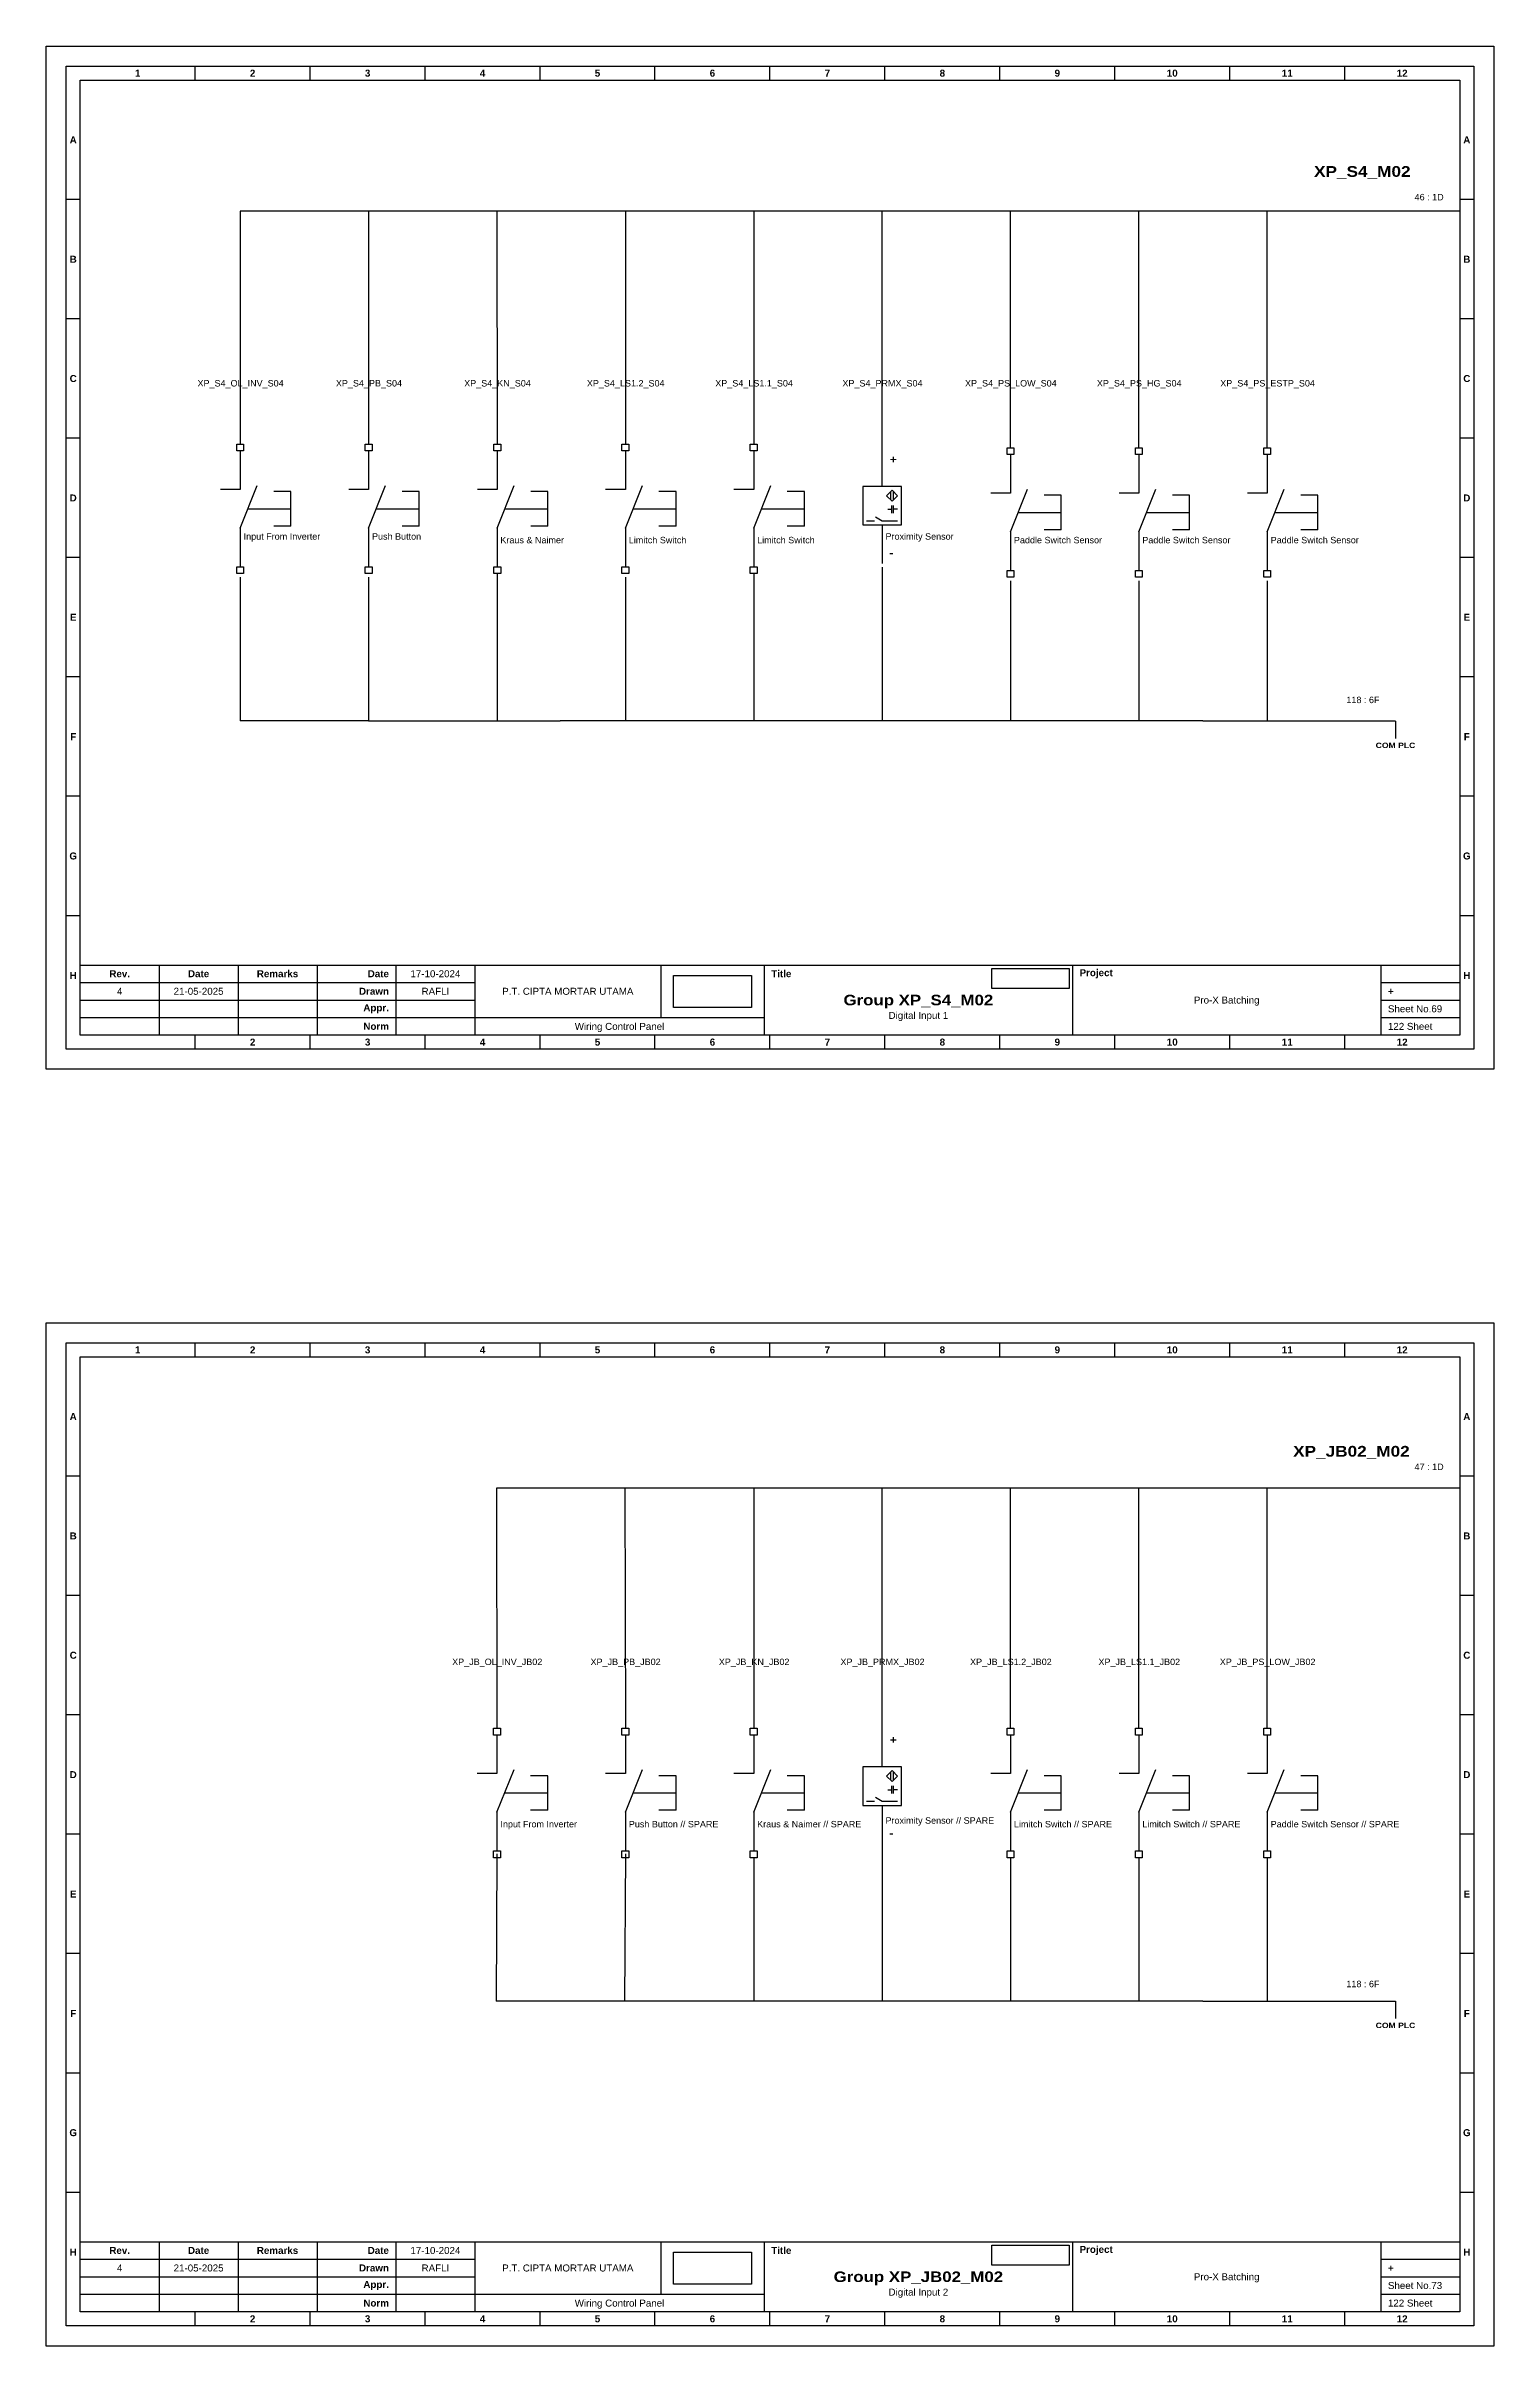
# Model space of a CAD drawing. Header units: centimetres. Extents: x 629 to 3405, y 1037 to 2279.
# Drawn here: x 1562.4 to 1831.7, y 1750.1 to 2178.1 of the extents above; entities that cross this region are included whole.
import ezdxf
from ezdxf.enums import TextEntityAlignment as Align

# ---------------------------------------------------------------- set-up
doc = ezdxf.new("R2010")
doc.units = ezdxf.units.CM
doc.header["$MEASUREMENT"] = 0
doc.styles.add('Bold', font='ariblk.ttf', dxfattribs={"height": 25.4})
doc.styles.get("Standard").update_dxf_attribs({"font": 'arial.ttf'})
picture_1 = doc.add_image_def('image1.png', size_in_pixel=(2048, 847))
picture_2 = doc.add_image_def('image2.png', size_in_pixel=(2092, 542))

# ---------------------------------------------------------------- blocks, each defined once
blk = doc.blocks.new('KOP MU PROJECT')
at = {"color": 6, "ltscale": 50}
for p, q in [((27.74, 184.05), (27.74, 186.66)), ((49.13, 184.05), (49.13, 186.66)), ((70.51, 184.05), (70.51, 186.66)), ((91.89, 184.05), (91.89, 186.66)), ((113.27, 184.05), (113.27, 186.66)), ((134.66, 184.05), (134.66, 186.66)), ((156.04, 184.05), (156.04, 186.66)), ((177.42, 184.05), (177.42, 186.66)), ((198.8, 184.05), (198.8, 186.66)), ((220.19, 184.05), (220.19, 186.66)), ((241.57, 184.05), (241.57, 186.66)), ((6.36, 161.84), (3.75, 161.84)), ((265.59, 161.84), (262.98, 161.84)), ((6.36, 139.63), (3.75, 139.63)), ((265.59, 139.63), (262.98, 139.63)), ((6.36, 117.42), (3.75, 117.42)), ((265.59, 117.42), (262.98, 117.42)), ((6.36, 95.22), (3.75, 95.22)), ((265.59, 95.22), (262.98, 95.22)), ((6.36, 73.01), (3.75, 73.01)), ((265.59, 73.01), (262.98, 73.01)), ((6.36, 50.8), (3.75, 50.8)), ((265.59, 50.8), (262.98, 50.8)), ((6.36, 28.59), (3.75, 28.59)), ((265.59, 28.59), (262.98, 28.59)), ((27.74, 3.75), (27.74, 6.36)), ((49.13, 3.75), (49.13, 6.36)), ((70.51, 3.75), (70.51, 6.36)), ((91.89, 3.75), (91.89, 6.36)), ((113.27, 3.75), (113.27, 6.36)), ((134.66, 3.75), (134.66, 6.36)), ((156.04, 3.75), (156.04, 6.36)), ((177.42, 3.75), (177.42, 6.36)), ((198.8, 3.75), (198.8, 6.36)), ((220.19, 3.75), (220.19, 6.36)), ((241.57, 3.75), (241.57, 6.36))]:
    blk.add_line(p, q, dxfattribs=at)
at = {"ltscale": 50}
for p, q in [((6.36, 19.41), (262.98, 19.41)), ((21.04, 19.41), (21.04, 6.36)), ((35.72, 19.41), (35.72, 6.36)), ((50.41, 19.41), (50.41, 6.36)), ((65.09, 19.41), (65.09, 6.36)), ((79.77, 19.41), (79.77, 6.36)), ((114.35, 19.41), (114.35, 9.62)), ((133.6, 19.41), (133.6, 6.36)), ((190.95, 19.41), (190.95, 6.36)), ((248.3, 19.41), (248.3, 6.36)), ((6.36, 16.15), (79.77, 16.15)), ((6.36, 12.89), (79.77, 12.89)), ((248.3, 16.15), (262.98, 16.15)), ((248.3, 12.89), (262.98, 12.89)), ((6.36, 9.62), (133.6, 9.62)), ((248.3, 9.62), (262.98, 9.62))]:
    blk.add_line(p, q, dxfattribs=at)
at = {"color": 1, "ltscale": 50}
blk.add_lwpolyline([(269.34, 0), (0, 0), (0, 190.41), (269.34, 190.41)], close=True, dxfattribs=at)
at = {"color": 6, "ltscale": 50}
for points in [[(265.59, 3.75), (3.75, 3.75), (3.75, 186.66), (265.59, 186.66)], [(262.98, 6.36), (6.36, 6.36), (6.36, 184.05), (262.98, 184.05)]]:
    blk.add_lwpolyline(points, close=True, dxfattribs=at)
at = {"ltscale": 50, "char_height": 1.305, "attachment_point": 4}
for s, width, heights, insert in [('\\pxqc;{\\fArial|b1|i0|c0|p34;1}', 21.3825, [2.51], (6.36, 185.36)), ('\\pxqc;{\\fArial|b1|i0|c0|p34;2}', 21.3825, [2.51], (27.74, 185.36)), ('\\pxqc;{\\fArial|b1|i0|c0|p34;3}', 21.3825, [2.51], (49.13, 185.36)), ('\\pxqc;{\\fArial|b1|i0|c0|p34;4}', 21.3825, [2.51], (70.51, 185.36)), ('\\pxqc;{\\fArial|b1|i0|c0|p34;5}', 21.3825, [2.51], (91.89, 185.36)), ('\\pxqc;{\\fArial|b1|i0|c0|p34;6}', 21.3825, [2.51], (113.27, 185.36)), ('\\pxqc;{\\fArial|b1|i0|c0|p34;7}', 21.3825, [2.51], (134.66, 185.36)), ('\\pxqc;{\\fArial|b1|i0|c0|p34;8}', 21.3825, [2.51], (156.04, 185.36)), ('\\pxqc;{\\fArial|b1|i0|c0|p34;9}', 21.3825, [2.51], (177.42, 185.36)), ('\\pxqc;{\\fArial|b1|i0|c0|p34;10}', 21.3825, [2.51], (198.8, 185.36)), ('\\pxqc;{\\fArial|b1|i0|c0|p34;11}', 21.3825, [2.51], (220.19, 185.36)), ('\\pxqc;{\\fArial|b1|i0|c0|p34;12}', 21.3825, [2.51], (241.57, 185.36)), ('\\pxqc;{\\fArial|b1|i0|c0|p34;A}', 2.61, [2.51], (3.75, 172.95)), ('\\pxqc;{\\fArial|b1|i0|c0|p34;A}', 2.61, [2.51], (262.98, 172.95)), ('\\pxqc;{\\fArial|b1|i0|c0|p34;B}', 2.61, [2.51], (3.75, 150.74)), ('\\pxqc;{\\fArial|b1|i0|c0|p34;B}', 2.61, [2.51], (262.98, 150.74)), ('\\pxqc;{\\fArial|b1|i0|c0|p34;C}', 2.61, [2.51], (3.75, 128.53)), ('\\pxqc;{\\fArial|b1|i0|c0|p34;C}', 2.61, [2.51], (262.98, 128.53)), ('\\pxqc;{\\fArial|b1|i0|c0|p34;D}', 2.61, [2.51], (3.75, 106.32)), ('\\pxqc;{\\fArial|b1|i0|c0|p34;D}', 2.61, [2.51], (262.98, 106.32)), ('\\pxqc;{\\fArial|b1|i0|c0|p34;E}', 2.61, [2.51], (3.75, 84.11)), ('\\pxqc;{\\fArial|b1|i0|c0|p34;E}', 2.61, [2.51], (262.98, 84.11)), ('\\pxqc;{\\fArial|b1|i0|c0|p34;F}', 2.61, [2.51], (3.75, 61.9)), ('\\pxqc;{\\fArial|b1|i0|c0|p34;F}', 2.61, [2.51], (262.98, 61.9)), ('\\pxqc;{\\fArial|b1|i0|c0|p34;G}', 2.61, [2.51], (3.75, 39.69)), ('\\pxqc;{\\fArial|b1|i0|c0|p34;G}', 2.61, [2.51], (262.98, 39.69)), ('\\pxqc;{\\fArial|b1|i0|c0|p34;H}', 2.61, [2.51], (3.75, 17.47)), ('\\pxqc;{\\fArial|b1|i0|c0|p34;Rev.}', 14.6811, [2.88], (6.36, 17.78)), ('\\pxqc;{\\fArial|b1|i0|c0|p34;Date}', 14.6811, [2.88], (21.04, 17.78)), ('\\pxqc;{\\fArial|b1|i0|c0|p34;Remarks}', 14.6811, [2.88], (35.72, 17.78)), ('\\pxqr;{\\fArial|b1|i0|c0|p34;Date}', 13.3761, [2.88], (50.41, 17.78)), ('\\pxql;{\\fArial|b1|i0|c0|p34;Title}', 50.2419, [2.88], (134.9, 17.78)), ('\\pxql;{\\fArial|b1|i0|c0|p34;Project}', 50.2419, [2.88], (192.25, 17.78)), ('\\pxqc;{\\fArial|b1|i0|c0|p34;H}', 2.61, [2.51], (262.98, 17.47)), ('\\pxqr;{\\fArial|b1|i0|c0|p34;Drawn}', 13.3761, [2.88], (50.41, 14.52)), ('\\pxql;{\\fArial|b1|i0|c0|p34;+}', 14.6811, [2.88], (249.61, 14.52)), ('\\pxqr;{\\fArial|b1|i0|c0|p34;Appr.}', 13.3761, [2.88], (50.41, 11.26)), ('\\pxqr;{\\fArial|b1|i0|c0|p34;Norm}', 13.3761, [2.88], (50.41, 7.99)), ('\\pxqc;{\\fArial|b1|i0|c0|p34;2}', 21.3825, [2.51], (27.74, 5.06)), ('\\pxqc;{\\fArial|b1|i0|c0|p34;3}', 21.3825, [2.51], (49.13, 5.06)), ('\\pxqc;{\\fArial|b1|i0|c0|p34;4}', 21.3825, [2.51], (70.51, 5.06)), ('\\pxqc;{\\fArial|b1|i0|c0|p34;5}', 21.3825, [2.51], (91.89, 5.06)), ('\\pxqc;{\\fArial|b1|i0|c0|p34;6}', 21.3825, [2.51], (113.27, 5.06)), ('\\pxqc;{\\fArial|b1|i0|c0|p34;7}', 21.3825, [2.51], (134.66, 5.06)), ('\\pxqc;{\\fArial|b1|i0|c0|p34;8}', 21.3825, [2.51], (156.04, 5.06)), ('\\pxqc;{\\fArial|b1|i0|c0|p34;9}', 21.3825, [2.51], (177.42, 5.06)), ('\\pxqc;{\\fArial|b1|i0|c0|p34;10}', 21.3825, [2.51], (198.8, 5.06)), ('\\pxqc;{\\fArial|b1|i0|c0|p34;11}', 21.3825, [2.51], (220.19, 5.06)), ('\\pxqc;{\\fArial|b1|i0|c0|p34;12}', 21.3825, [2.51], (241.57, 5.06))]:
    blk.add_mtext_dynamic_manual_height_columns(s, width=width, gutter_width=0.0326, heights=heights, dxfattribs=dict(at, insert=insert))
at = {"ltscale": 50}
for tag, p in [('DATECREATED', (72.43, 17.78)), ('REV', (13.7, 14.52)), ('REVDATE', (28.38, 14.52)), ('REMARKS', (43.06, 14.52)), ('DRAWN', (72.43, 14.52)), ('COMPANY', (97.06, 14.52)), ('PROJECT', (219.62, 12.89)), ('NORM', (72.43, 7.99)), ('APPR', (72.43, 11.26)), ('DRAWINGCATEGORY', (106.68, 7.99)), ('DESCRIPTION', (162.27, 10.03))]:
    blk.add_attdef(tag, text='', height=1.3, dxfattribs=at).set_placement(p, align=Align.MIDDLE_CENTER)
at = {"ltscale": 50, "style": 'Bold'}
blk.add_attdef('TITLE', text='', height=1.96, dxfattribs=at).set_placement((162.27, 12.89), align=Align.MIDDLE_CENTER)
at = {"ltscale": 50}
for tag, p in [('TOTALSHEET', (249.61, 7.99)), ('SHEETNUMBER', (249.61, 11.26))]:
    blk.add_attdef(tag, text='', height=1.3, dxfattribs=at).set_placement(p, align=Align.MIDDLE_LEFT)
image = blk.add_image(picture_1, insert=(116.72, 11.48), size_in_units=(14.5, 6), dxfattribs=at)
image.dxf.flags = 15
image = blk.add_image(picture_2, insert=(175.94, 15.04), size_in_units=(14.36, 3.72), dxfattribs=at)
image.dxf.flags = 15

msp = doc.modelspace()

# ---------------------------------------------------------------- linework, layer by layer
at = {"color": 146, "ltscale": 50, "true_color": 0x105689}
for p, q in [((1622.39, 2147.32), (1598.51, 2147.32)), ((1598.51, 2147.32), (1598.51, 2104)), ((1622.39, 2147.32), (1622.39, 2104)), ((1634.33, 2147.32), (1622.39, 2147.32)), ((1658.21, 2147.32), (1634.33, 2147.32)), ((1646.27, 2147.32), (1646.32, 2104)), ((1682.09, 2147.32), (1658.21, 2147.32)), ((1670.15, 2147.32), (1670.15, 2104)), ((1705.97, 2147.32), (1682.09, 2147.32)), ((1694.03, 2147.32), (1694.03, 2104)), ((1729.85, 2147.32), (1705.97, 2147.32)), ((1717.91, 2103.32), (1717.91, 2147.32)), ((1753.73, 2147.32), (1729.85, 2147.32)), ((1741.79, 2103.32), (1741.79, 2147.32)), ((1777.61, 2147.32), (1753.73, 2147.32)), ((1765.67, 2103.32), (1765.67, 2147.32)), ((1801.49, 2147.32), (1777.61, 2147.32)), ((1789.55, 2103.32), (1789.55, 2147.32)), ((1825.37, 2147.32), (1801.49, 2147.32)), ((1717.91, 2081.09), (1717.91, 2052.51)), ((1598.51, 2079.22), (1598.51, 2052.51)), ((1622.39, 2079.22), (1622.39, 2052.51)), ((1646.32, 2079.9), (1646.32, 2052.51)), ((1670.15, 2079.22), (1670.15, 2052.51)), ((1694.03, 2079.9), (1694.03, 2052.51)), ((1741.79, 2078.53), (1741.79, 2052.51)), ((1765.67, 2078.53), (1765.67, 2052.51)), ((1789.55, 2078.53), (1789.52, 2052.51)), ((1622.39, 2052.51), (1598.51, 2052.51)), ((1622.39, 2052.51), (1658.01, 2052.51)), ((1681.97, 2052.51), (1658.01, 2052.51)), ((1729.77, 2052.51), (1681.97, 2052.51)), ((1777.57, 2052.51), (1729.77, 2052.51)), ((1729.77, 2052.51), (1729.77, 2052.51)), ((1777.57, 2052.51), (1813.43, 2052.51)), ((1813.43, 2052.44), (1813.43, 2049.24)), ((1670.05, 1909.74), (1646.17, 1909.74)), ((1646.17, 1909.74), (1646.27, 1865.06)), ((1670.05, 1909.74), (1670.15, 1865.06)), ((1682.09, 1909.74), (1670.05, 1909.74)), ((1705.97, 1909.74), (1682.09, 1909.74)), ((1694.03, 1909.74), (1694.03, 1865.06)), ((1729.85, 1909.74), (1705.97, 1909.74)), ((1717.91, 1865.06), (1717.91, 1909.74)), ((1753.73, 1909.74), (1729.85, 1909.74)), ((1741.79, 1865.06), (1741.79, 1909.74)), ((1777.61, 1909.74), (1753.73, 1909.74)), ((1765.67, 1865.06), (1765.67, 1909.74)), ((1801.49, 1909.74), (1777.61, 1909.74)), ((1789.55, 1865.06), (1789.55, 1909.74)), ((1825.37, 1909.74), (1801.49, 1909.74)), ((1646.27, 1841.65), (1646.11, 1814.25)), ((1670.15, 1841.65), (1669.99, 1814.25)), ((1694.03, 1840.96), (1694.03, 1814.25)), ((1717.91, 1843.52), (1717.91, 1814.25)), ((1741.79, 1840.96), (1741.79, 1814.25)), ((1765.67, 1840.96), (1765.67, 1814.25)), ((1789.55, 1840.96), (1789.52, 1814.25)), ((1669.99, 1814.25), (1646.11, 1814.25)), ((1681.97, 1814.25), (1669.99, 1814.25)), ((1729.77, 1814.25), (1681.97, 1814.25)), ((1777.57, 1814.25), (1729.77, 1814.25)), ((1729.77, 1814.25), (1729.77, 1814.25)), ((1777.57, 1814.25), (1813.43, 1814.25)), ((1813.43, 1814.25), (1813.43, 1811.05))]:
    msp.add_line(p, q, dxfattribs=at)
at = {"ltscale": 50}
for p, q in [((1598.51, 2102.72), (1598.51, 2095.54)), ((1622.39, 2102.72), (1622.39, 2095.54)), ((1646.32, 2102.72), (1646.32, 2095.54)), ((1670.15, 2102.72), (1670.15, 2095.54)), ((1694.03, 2102.72), (1694.03, 2095.54)), ((1717.91, 2096.14), (1717.91, 2103.32)), ((1741.79, 2102.04), (1741.79, 2094.86)), ((1765.67, 2102.04), (1765.67, 2094.86)), ((1789.55, 2102.04), (1789.55, 2094.86)), ((1716.47, 2089.68), (1715.04, 2089.68)), ((1717.91, 2088.96), (1717.91, 2081.78)), ((1718.99, 2091.87), (1719.7, 2091.87)), ((1720.78, 2091.87), (1720.06, 2091.87)), ((1598.51, 2088.36), (1598.51, 2081.18)), ((1622.39, 2088.36), (1622.39, 2081.18)), ((1646.32, 2088.36), (1646.32, 2081.18)), ((1670.15, 2088.36), (1670.15, 2081.18)), ((1694.03, 2088.36), (1694.03, 2081.18)), ((1741.79, 2087.68), (1741.79, 2080.5)), ((1765.67, 2087.68), (1765.67, 2080.5)), ((1789.55, 2087.68), (1789.55, 2080.5)), ((1646.27, 1863.78), (1646.27, 1856.6)), ((1670.15, 1863.78), (1670.15, 1856.6)), ((1694.03, 1863.78), (1694.03, 1856.6)), ((1717.91, 1857.88), (1717.91, 1865.06)), ((1741.79, 1863.78), (1741.79, 1856.6)), ((1765.67, 1863.78), (1765.67, 1856.6)), ((1789.55, 1863.78), (1789.55, 1856.6)), ((1718.99, 1853.61), (1719.7, 1853.61)), ((1720.78, 1853.61), (1720.06, 1853.61)), ((1646.27, 1849.42), (1646.27, 1842.24)), ((1670.15, 1849.42), (1670.15, 1842.24)), ((1694.03, 1849.42), (1694.03, 1842.24)), ((1716.47, 1851.42), (1715.04, 1851.42)), ((1717.91, 1850.7), (1717.91, 1843.52)), ((1741.79, 1849.42), (1741.79, 1842.24)), ((1765.67, 1849.42), (1765.67, 1842.24)), ((1789.55, 1849.42), (1789.55, 1842.24))]:
    msp.add_line(p, q, dxfattribs=at)
at = {"ltscale": 500}
for p, q in [((1598.51, 2095.54), (1594.84, 2095.54)), ((1598.51, 2088.36), (1601.68, 2096.28)), ((1607.95, 2095.15), (1604.75, 2095.15)), ((1607.95, 2088.75), (1607.95, 2095.15)), ((1622.39, 2095.54), (1618.72, 2095.54)), ((1622.39, 2088.36), (1625.56, 2096.28)), ((1631.83, 2095.15), (1628.63, 2095.15)), ((1631.83, 2088.75), (1631.83, 2095.15)), ((1646.32, 2095.54), (1642.65, 2095.54)), ((1646.32, 2088.36), (1649.49, 2096.28)), ((1655.76, 2095.15), (1652.56, 2095.15)), ((1655.76, 2088.75), (1655.76, 2095.15)), ((1670.15, 2095.54), (1666.48, 2095.54)), ((1670.15, 2088.36), (1673.32, 2096.28)), ((1679.59, 2095.15), (1676.39, 2095.15)), ((1679.59, 2088.75), (1679.59, 2095.15)), ((1694.03, 2095.54), (1690.36, 2095.54)), ((1694.03, 2088.36), (1697.2, 2096.28)), ((1703.47, 2095.15), (1700.27, 2095.15)), ((1703.47, 2088.75), (1703.47, 2095.15)), ((1741.79, 2094.86), (1738.12, 2094.86)), ((1741.79, 2087.68), (1744.96, 2095.6)), ((1751.23, 2094.47), (1748.03, 2094.47)), ((1751.23, 2088.07), (1751.23, 2094.47)), ((1765.67, 2094.86), (1762, 2094.86)), ((1765.67, 2087.68), (1768.84, 2095.6)), ((1775.11, 2094.47), (1771.91, 2094.47)), ((1775.11, 2088.07), (1775.11, 2094.47)), ((1789.55, 2094.86), (1785.88, 2094.86)), ((1789.55, 2087.68), (1792.72, 2095.6)), ((1798.99, 2094.47), (1795.79, 2094.47)), ((1798.99, 2088.07), (1798.99, 2094.47)), ((1599.95, 2091.95), (1607.95, 2091.95)), ((1607.95, 2088.75), (1604.75, 2088.75)), ((1623.83, 2091.95), (1631.83, 2091.95)), ((1631.83, 2088.75), (1628.63, 2088.75)), ((1647.76, 2091.95), (1655.76, 2091.95)), ((1655.76, 2088.75), (1652.56, 2088.75)), ((1671.59, 2091.95), (1679.59, 2091.95)), ((1679.59, 2088.75), (1676.39, 2088.75)), ((1695.47, 2091.95), (1703.47, 2091.95)), ((1703.47, 2088.75), (1700.27, 2088.75)), ((1743.23, 2091.27), (1751.23, 2091.27)), ((1767.11, 2091.27), (1775.11, 2091.27)), ((1790.99, 2091.27), (1798.99, 2091.27)), ((1751.23, 2088.07), (1748.03, 2088.07)), ((1775.11, 2088.07), (1771.91, 2088.07)), ((1798.99, 2088.07), (1795.79, 2088.07)), ((1646.27, 1856.6), (1642.6, 1856.6)), ((1646.27, 1849.42), (1649.44, 1857.34)), ((1655.71, 1856.21), (1652.51, 1856.21)), ((1655.71, 1849.81), (1655.71, 1856.21)), ((1670.15, 1856.6), (1666.48, 1856.6)), ((1670.15, 1849.42), (1673.32, 1857.34)), ((1679.59, 1856.21), (1676.39, 1856.21)), ((1679.59, 1849.81), (1679.59, 1856.21)), ((1694.03, 1856.6), (1690.36, 1856.6)), ((1694.03, 1849.42), (1697.2, 1857.34)), ((1703.47, 1856.21), (1700.27, 1856.21)), ((1703.47, 1849.81), (1703.47, 1856.21)), ((1741.79, 1856.6), (1738.12, 1856.6)), ((1741.79, 1849.42), (1744.96, 1857.34)), ((1751.23, 1856.21), (1748.03, 1856.21)), ((1751.23, 1849.81), (1751.23, 1856.21)), ((1765.67, 1856.6), (1762, 1856.6)), ((1765.67, 1849.42), (1768.84, 1857.34)), ((1775.11, 1856.21), (1771.91, 1856.21)), ((1775.11, 1849.81), (1775.11, 1856.21)), ((1789.55, 1856.6), (1785.88, 1856.6)), ((1789.55, 1849.42), (1792.72, 1857.34)), ((1798.99, 1856.21), (1795.79, 1856.21)), ((1798.99, 1849.81), (1798.99, 1856.21)), ((1647.71, 1853.01), (1655.71, 1853.01)), ((1655.71, 1849.81), (1652.51, 1849.81)), ((1671.59, 1853.01), (1679.59, 1853.01)), ((1679.59, 1849.81), (1676.39, 1849.81)), ((1695.47, 1853.01), (1703.47, 1853.01)), ((1703.47, 1849.81), (1700.27, 1849.81)), ((1743.23, 1853.01), (1751.23, 1853.01)), ((1751.23, 1849.81), (1748.03, 1849.81)), ((1767.11, 1853.01), (1775.11, 1853.01)), ((1775.11, 1849.81), (1771.91, 1849.81)), ((1790.99, 1853.01), (1798.99, 1853.01)), ((1798.99, 1849.81), (1795.79, 1849.81))]:
    msp.add_line(p, q, dxfattribs=at)
for points in [[(1599.15, 2102.72), (1597.87, 2102.72), (1597.87, 2104), (1599.15, 2104)], [(1623.03, 2102.72), (1621.75, 2102.72), (1621.75, 2104), (1623.03, 2104)], [(1646.96, 2102.72), (1645.68, 2102.72), (1645.68, 2104), (1646.96, 2104)], [(1670.79, 2102.72), (1669.51, 2102.72), (1669.51, 2104), (1670.79, 2104)], [(1694.67, 2102.72), (1693.39, 2102.72), (1693.39, 2104), (1694.67, 2104)], [(1742.43, 2102.04), (1741.15, 2102.04), (1741.15, 2103.32), (1742.43, 2103.32)], [(1766.31, 2102.04), (1765.03, 2102.04), (1765.03, 2103.32), (1766.31, 2103.32)], [(1790.19, 2102.04), (1788.91, 2102.04), (1788.91, 2103.32), (1790.19, 2103.32)], [(1599.15, 2079.9), (1597.87, 2079.9), (1597.87, 2081.18), (1599.15, 2081.18)], [(1623.03, 2079.9), (1621.75, 2079.9), (1621.75, 2081.18), (1623.03, 2081.18)], [(1646.96, 2079.9), (1645.68, 2079.9), (1645.68, 2081.18), (1646.96, 2081.18)], [(1670.79, 2079.9), (1669.51, 2079.9), (1669.51, 2081.18), (1670.79, 2081.18)], [(1694.67, 2079.9), (1693.39, 2079.9), (1693.39, 2081.18), (1694.67, 2081.18)], [(1742.43, 2079.22), (1741.15, 2079.22), (1741.15, 2080.5), (1742.43, 2080.5)], [(1766.31, 2079.22), (1765.03, 2079.22), (1765.03, 2080.5), (1766.31, 2080.5)], [(1790.19, 2079.22), (1788.91, 2079.22), (1788.91, 2080.5), (1790.19, 2080.5)], [(1646.91, 1863.78), (1645.63, 1863.78), (1645.63, 1865.06), (1646.91, 1865.06)], [(1670.79, 1863.78), (1669.51, 1863.78), (1669.51, 1865.06), (1670.79, 1865.06)], [(1694.67, 1863.78), (1693.39, 1863.78), (1693.39, 1865.06), (1694.67, 1865.06)], [(1742.43, 1863.78), (1741.15, 1863.78), (1741.15, 1865.06), (1742.43, 1865.06)], [(1766.31, 1863.78), (1765.03, 1863.78), (1765.03, 1865.06), (1766.31, 1865.06)], [(1790.19, 1863.78), (1788.91, 1863.78), (1788.91, 1865.06), (1790.19, 1865.06)], [(1646.91, 1840.96), (1645.63, 1840.96), (1645.63, 1842.24), (1646.91, 1842.24)], [(1670.79, 1840.96), (1669.51, 1840.96), (1669.51, 1842.24), (1670.79, 1842.24)], [(1694.67, 1840.96), (1693.39, 1840.96), (1693.39, 1842.24), (1694.67, 1842.24)], [(1742.43, 1840.96), (1741.15, 1840.96), (1741.15, 1842.24), (1742.43, 1842.24)], [(1766.31, 1840.96), (1765.03, 1840.96), (1765.03, 1842.24), (1766.31, 1842.24)], [(1790.19, 1840.96), (1788.91, 1840.96), (1788.91, 1842.24), (1790.19, 1842.24)]]:
    msp.add_lwpolyline(points, close=True, dxfattribs=at)
at = {"ltscale": 50}
for points in [[(1721.5, 2096.14), (1714.32, 2096.14), (1714.32, 2088.96), (1721.5, 2088.96)], [(1719.77, 2093.39), (1720.78, 2094.4), (1719.77, 2095.42), (1718.75, 2094.4)], [(1721.5, 1857.88), (1714.32, 1857.88), (1714.32, 1850.7), (1721.5, 1850.7)], [(1719.77, 1855.13), (1720.78, 1856.15), (1719.77, 1857.16), (1718.75, 1856.15)]]:
    msp.add_lwpolyline(points, close=True, dxfattribs=at)
for points in [[(1719.48, 2095.13), (1719.48, 2093.68)], [(1720.05, 2093.68), (1720.05, 2095.13)], [(1720.78, 2089.68), (1717.91, 2089.68), (1716.67, 2090.39)], [(1719.7, 2091.15), (1719.7, 2091.87), (1719.7, 2092.59)], [(1720.06, 2091.15), (1720.06, 2091.87), (1720.06, 2092.59)], [(1719.48, 1856.88), (1719.48, 1855.42)], [(1719.7, 1852.89), (1719.7, 1853.61), (1719.7, 1854.33)], [(1720.05, 1855.42), (1720.05, 1856.88)], [(1720.06, 1852.89), (1720.06, 1853.61), (1720.06, 1854.33)], [(1720.78, 1851.42), (1717.91, 1851.42), (1716.67, 1852.14)]]:
    msp.add_lwpolyline(points, dxfattribs=at)

# ---------------------------------------------------------------- block references
for p, values in [((1562.39, 1987.66), {'DESCRIPTION': 'Digital Input 1', 'TITLE': 'Group XP_S4_M02', 'PROJECT': 'Pro-X Batching', 'COMPANY': 'P.T. CIPTA MORTAR UTAMA', 'DRAWINGCATEGORY': 'Wiring Control Panel', 'DRAWN': 'RAFLI', 'DATECREATED': '17-10-2024', 'REVDATE': '21-05-2025', 'REV': '4', 'SHEETNUMBER': 'Sheet No.69', 'TOTALSHEET': '122 Sheet'}), ((1562.39, 1750.09), {'DESCRIPTION': 'Digital Input 2', 'TITLE': 'Group XP_JB02_M02', 'PROJECT': 'Pro-X Batching', 'COMPANY': 'P.T. CIPTA MORTAR UTAMA', 'DRAWINGCATEGORY': 'Wiring Control Panel', 'DRAWN': 'RAFLI', 'DATECREATED': '17-10-2024', 'REVDATE': '21-05-2025', 'REV': '4', 'SHEETNUMBER': 'Sheet No.73', 'TOTALSHEET': '122 Sheet'})]:
    msp.add_blockref('KOP MU PROJECT', p).add_auto_attribs(values)

# ---------------------------------------------------------------- texts
at = {"ltscale": 500, "style": 'Bold'}
for s, p in [('XP_S4_M02', (1798.26, 2153.73)), ('XP_JB02_M02', (1794.37, 1915.58))]:
    msp.add_text(s, height=2, dxfattribs=at).set_placement(p)
at = {"ltscale": 500}
for s, p in [('46 : 1D', (1822.37, 2149, -2)), ('118 : 6F', (1810.43, 2055.44)), ('47 : 1D', (1822.37, 1912.74, -2)), ('118 : 6F', (1810.43, 1816.5))]:
    msp.add_text(s, height=1.2, dxfattribs=at).set_placement(p, align=Align.BOTTOM_RIGHT)
at = {"ltscale": 50}
for s, p in [('XP_S4_OL_INV_S04', (1598.58, 2115.32)), ('XP_S4_PB_S04', (1622.46, 2115.32)), ('XP_S4_KN_S04', (1646.37, 2115.32)), ('XP_S4_LS1.2_S04', (1670.22, 2115.32)), ('XP_S4_LS1.1_S04', (1694.1, 2115.32)), ('XP_S4_PRMX_S04', (1717.98, 2115.32)), ('XP_S4_PS_LOW_S04', (1741.86, 2115.32)), ('XP_S4_PS_HG_S04', (1765.74, 2115.32)), ('XP_S4_PS_ESTP_S04', (1789.62, 2115.32)), ('XP_JB_OL_INV_JB02', (1646.32, 1877.4)), ('XP_JB_PB_JB02', (1670.2, 1877.4)), ('XP_JB_KN_JB02', (1694.11, 1877.4)), ('XP_JB_PRMX_JB02', (1717.99, 1877.4)), ('XP_JB_LS1.2_JB02', (1741.87, 1877.4)), ('XP_JB_LS1.1_JB02', (1765.75, 1877.4)), ('XP_JB_PS_LOW_JB02', (1789.63, 1877.4))]:
    msp.add_text(s, height=1.2, dxfattribs=at).set_placement(p, align=Align.MIDDLE_CENTER)
at = {"ltscale": 500, "style": 'Bold'}
for p in [(1720.68, 2101.88), (1720.68, 1863.62)]:
    msp.add_text('+', height=1.44, dxfattribs=at).set_placement(p, align=Align.TOP_RIGHT)
at = {"ltscale": 50}
for s, p in [('Input From Inverter', (1599.15, 2085.86)), ('Push Button', (1623.03, 2085.86)), ('Kraus & Naimer', (1646.91, 2085.18)), ('Limitch Switch', (1670.79, 2085.18)), ('Limitch Switch', (1694.67, 2085.18)), ('Proximity Sensor', (1718.55, 2085.86)), ('Paddle Switch Sensor', (1742.43, 2085.18)), ('Paddle Switch Sensor', (1766.31, 2085.18)), ('Paddle Switch Sensor', (1790.19, 2085.18)), ('Input From Inverter', (1646.91, 1846.24)), ('Push Button // SPARE', (1670.79, 1846.24)), ('Kraus & Naimer // SPARE', (1694.67, 1846.24)), ('Proximity Sensor // SPARE', (1718.55, 1846.92)), ('Limitch Switch // SPARE', (1742.43, 1846.24)), ('Limitch Switch // SPARE', (1766.31, 1846.24)), ('Paddle Switch Sensor // SPARE', (1790.19, 1846.24))]:
    msp.add_text(s, height=1.2, dxfattribs=at).set_placement(p, align=Align.BOTTOM_LEFT)
at = {"ltscale": 500, "style": 'Bold'}
for p in [(1720.01, 2082.64), (1720.01, 1844.38)]:
    msp.add_text('-', height=1.44, dxfattribs=at).set_placement(p, align=Align.BOTTOM_RIGHT)
at = {"ltscale": 50, "style": 'Bold'}
for p in [(1813.41, 2048.44), (1813.41, 1810.25)]:
    msp.add_text('COM PLC', height=1, dxfattribs=at).set_placement(p, align=Align.TOP_CENTER)

doc.saveas('drawing.dxf')
